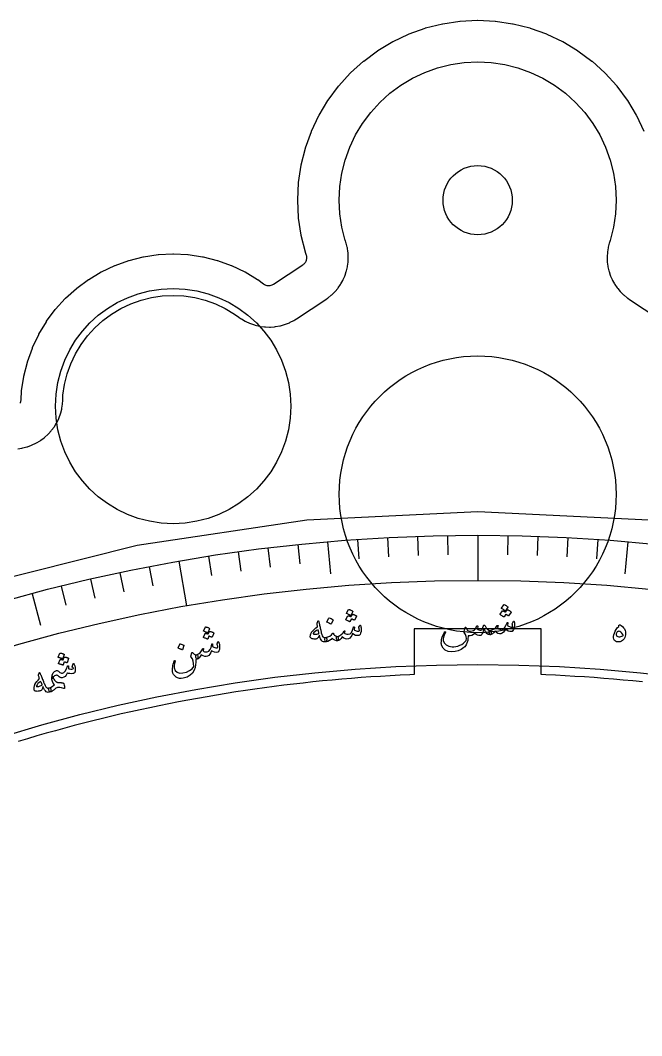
# Model space of a CAD drawing. Header units: millimetres. Extents: x -60 to 60, y -60 to 78.
# Drawn here: x -15.86 to 5.69, y 42.33 to 77.55 of the extents above; entities that cross this region are included whole.
import ezdxf

# ---------------------------------------------------------------- set-up
doc = ezdxf.new("R2010")
doc.units = ezdxf.units.MM
for name, color, linetype in [('CUT_INNER', 6, 'Continuous'), ('CUT_OUTER', 1, 'Continuous'), ('ENGRAVE', 7, 'Continuous'), ('ENGRAVE_FINE', 8, 'Continuous'), ('TEXT', 5, 'Continuous')]:
    doc.layers.add(name, color=color, linetype=linetype)

msp = doc.modelspace()

# ---------------------------------------------------------------- linework, layer by layer
at = {"layer": 'CUT_INNER'}
msp.add_lwpolyline([(5.7163, 54.6016), (5.3811, 54.6356), (5.0458, 54.6676), (4.7103, 54.6976), (4.3746, 54.7254), (4.0387, 54.7512), (3.7027, 54.775), (3.3665, 54.7967), (3.0302, 54.8163), (2.6938, 54.8339), (2.3573, 54.8494), (2.2, 54.8556), (2.2, 56.44), (-2.2, 56.44), (-2.2, 54.8556), (-2.3573, 54.8494), (-2.6938, 54.8339), (-3.0302, 54.8163), (-3.3665, 54.7967), (-3.7027, 54.775), (-4.0387, 54.7512), (-4.3746, 54.7254), (-4.7103, 54.6976), (-5.0458, 54.6676), (-5.3811, 54.6356), (-5.7163, 54.6016), (-6.0512, 54.5655), (-6.3859, 54.5273), (-6.7203, 54.4871), (-7.0545, 54.4449), (-7.3885, 54.4006), (-7.7221, 54.3542), (-8.0555, 54.3058), (-8.3886, 54.2553), (-8.7213, 54.2028), (-9.0537, 54.1483), (-9.3858, 54.0917), (-9.7175, 54.0331), (-10.0489, 53.9725), (-10.3799, 53.9098), (-10.7105, 53.8451), (-11.0406, 53.7784), (-11.3704, 53.7096), (-11.6998, 53.6388), (-12.0287, 53.566), (-12.3571, 53.4912), (-12.6851, 53.4144), (-13.0126, 53.3356), (-13.3396, 53.2547), (-13.6661, 53.1719), (-13.9921, 53.087), (-14.3176, 53.0002), (-14.6425, 52.9113), (-14.9669, 52.8205), (-15.2907, 52.7276), (-15.614, 52.6328), (-15.9366, 52.536)], dxfattribs=at)
for centre, radius in [((0, 71.3109), 1.2), ((-10.56, 64.1709), 4.08), ((0, 61.1109), 4.8)]:
    msp.add_circle(centre, radius, dxfattribs=at)
at = {"layer": 'CUT_OUTER'}
msp.add_lwpolyline([(-15.8707, 64.268), (-15.8568, 64.2939), (-15.8456, 64.3211), (-15.837, 64.3493), (-15.8313, 64.3782), (-15.8284, 64.4075), (-15.8149, 64.6811), (-15.8135, 64.6957), (-15.7396, 65.1937), (-15.7368, 65.2081), (-15.6144, 65.6965), (-15.6102, 65.7105), (-15.4406, 66.1845), (-15.4349, 66.1981), (-15.2197, 66.6532), (-15.2128, 66.6662), (-14.9539, 67.098), (-14.9458, 67.1102), (-14.6459, 67.5146), (-14.6365, 67.526), (-14.2985, 67.899), (-14.2881, 67.9094), (-13.9151, 68.2475), (-13.9037, 68.2568), (-13.4993, 68.5567), (-13.4871, 68.5649), (-13.0553, 68.8237), (-13.0423, 68.8306), (-12.5872, 69.0458), (-12.5736, 69.0515), (-12.0996, 69.2211), (-12.0856, 69.2253), (-11.5972, 69.3477), (-11.5828, 69.3505), (-11.0848, 69.4244), (-11.0702, 69.4258), (-10.5674, 69.4505), (-10.5526, 69.4505), (-10.0498, 69.4258), (-10.0352, 69.4244), (-9.5372, 69.3505), (-9.5228, 69.3477), (-9.0344, 69.2253), (-9.0204, 69.2211), (-8.5464, 69.0515), (-8.5328, 69.0458), (-8.0777, 68.8306), (-8.0647, 68.8237), (-7.6329, 68.5649), (-7.6207, 68.5567), (-7.4217, 68.4091), (-7.3963, 68.3922), (-7.3693, 68.378), (-7.341, 68.3665), (-7.3116, 68.358), (-7.2816, 68.3526), (-7.2511, 68.3502), (-7.2206, 68.3509), (-7.1903, 68.3548), (-7.1605, 68.3617), (-7.1316, 68.3715), (-7.1039, 68.3843), (-7.0776, 68.3998), (-6.061, 69.0719), (-6.038, 69.0887), (-6.0167, 69.1077), (-5.9973, 69.1285), (-5.98, 69.1511), (-5.9649, 69.1753), (-5.9521, 69.2008), (-5.9418, 69.2274), (-5.9341, 69.2548), (-5.9291, 69.2828), (-5.9267, 69.3112), (-5.927, 69.3397), (-5.93, 69.368), (-5.9357, 69.396), (-5.944, 69.4232), (-5.9688, 69.4926), (-5.9731, 69.5067), (-6.1183, 70.0864), (-6.1212, 70.1008), (-6.2089, 70.692), (-6.2103, 70.7066), (-6.2396, 71.3036), (-6.2396, 71.3183), (-6.2103, 71.9152), (-6.2089, 71.9298), (-6.1212, 72.521), (-6.1183, 72.5354), (-5.9731, 73.1151), (-5.9688, 73.1292), (-5.7675, 73.6919), (-5.7619, 73.7055), (-5.5063, 74.2458), (-5.4994, 74.2587), (-5.1922, 74.7713), (-5.184, 74.7836), (-4.828, 75.2636), (-4.8186, 75.275), (-4.4173, 75.7178), (-4.4069, 75.7282), (-3.9641, 76.1295), (-3.9527, 76.1389), (-3.4727, 76.4949), (-3.4604, 76.5031), (-2.9478, 76.8103), (-2.9349, 76.8172), (-2.3946, 77.0728), (-2.381, 77.0784), (-1.8183, 77.2797), (-1.8042, 77.284), (-1.2245, 77.4292), (-1.2101, 77.4321), (-0.6189, 77.5198), (-0.6043, 77.5212), (-0.0074, 77.5505), (0.0074, 77.5505), (0.6043, 77.5212), (0.6189, 77.5198), (1.2101, 77.4321), (1.2245, 77.4292), (1.8042, 77.284), (1.8183, 77.2797), (2.381, 77.0784), (2.3946, 77.0728), (2.9349, 76.8172), (2.9478, 76.8103), (3.4604, 76.5031), (3.4727, 76.4949), (3.9527, 76.1389), (3.9641, 76.1295), (4.4069, 75.7282), (4.4173, 75.7178), (4.8186, 75.275), (4.828, 75.2636), (5.184, 74.7836), (5.1922, 74.7713), (5.4994, 74.2587), (5.5063, 74.2458), (5.7619, 73.7055)], dxfattribs=at)
at = {"layer": 'ENGRAVE'}
for points in [[(-15.9429, 62.6924), (-15.8031, 62.7131), (-15.7742, 62.7188), (-15.6371, 62.7532), (-15.6089, 62.7617), (-15.4759, 62.8093), (-15.4487, 62.8206), (-15.3209, 62.881), (-15.295, 62.8949), (-15.1738, 62.9676), (-15.1493, 62.9839), (-15.0358, 63.0681), (-15.013, 63.0868), (-14.9083, 63.1817), (-14.8875, 63.2025), (-14.7926, 63.3072), (-14.7739, 63.33), (-14.6897, 63.4435), (-14.6734, 63.4679), (-14.6007, 63.5891), (-14.5869, 63.6151), (-14.5264, 63.7429), (-14.5152, 63.7701), (-14.4676, 63.9031), (-14.459, 63.9313), (-14.4247, 64.0684), (-14.4189, 64.0972), (-14.3982, 64.237), (-14.3953, 64.2663), (-14.3901, 64.3368), (-14.3798, 64.5471), (-14.3245, 64.9197), (-14.233, 65.2851), (-14.1061, 65.6397), (-13.945, 65.9803), (-13.7514, 66.3033), (-13.527, 66.6059), (-13.2741, 66.885), (-12.995, 67.1379), (-12.6924, 67.3623), (-12.3693, 67.556), (-12.0288, 67.717), (-11.6742, 67.8439), (-11.3088, 67.9354), (-10.9362, 67.9907), (-10.56, 68.0092), (-10.1838, 67.9907), (-9.8112, 67.9354), (-9.4458, 67.8439), (-9.0912, 67.717), (-8.7507, 67.556), (-8.4276, 67.3623), (-8.2795, 67.2525), (-8.2195, 67.2103), (-8.1941, 67.1934), (-8.0681, 67.1185), (-8.0411, 67.1043), (-7.9081, 67.0426), (-7.8798, 67.0311), (-7.7412, 66.9833), (-7.7118, 66.9748), (-7.5691, 66.9413), (-7.5391, 66.9358), (-7.3937, 66.917), (-7.3632, 66.9146), (-7.2167, 66.9106), (-7.1861, 66.9114), (-7.0399, 66.9223), (-7.0096, 66.9261), (-6.8653, 66.9519), (-6.8355, 66.9588), (-6.6946, 66.9991), (-6.6657, 67.009), (-6.5296, 67.0635), (-6.5018, 67.0762), (-6.3719, 67.1442), (-6.3456, 67.1598), (-6.2834, 67.1986), (-5.2669, 67.8707), (-5.2107, 67.9097), (-5.1877, 67.9266), (-5.0813, 68.0125), (-5.06, 68.0314), (-4.9622, 68.127), (-4.9428, 68.1479), (-4.8545, 68.2524), (-4.8372, 68.275), (-4.7592, 68.3874), (-4.7441, 68.4115), (-4.6772, 68.5308), (-4.6644, 68.5563), (-4.6091, 68.6814), (-4.5988, 68.7079), (-4.5556, 68.8377), (-4.5479, 68.8651), (-4.5171, 68.9984), (-4.5121, 69.0265), (-4.4941, 69.162), (-4.4917, 69.1904), (-4.4868, 69.3271), (-4.4871, 69.3556), (-4.4951, 69.4922), (-4.4981, 69.5205), (-4.519, 69.6557), (-4.5247, 69.6836), (-4.5584, 69.8162), (-4.5667, 69.8434), (-4.5882, 69.9083), (-4.5917, 69.918), (-4.7061, 70.3748), (-4.7752, 70.8406), (-4.7983, 71.3109), (-4.7752, 71.7812), (-4.7061, 72.247), (-4.5917, 72.7038), (-4.433, 73.1471), (-4.2317, 73.5728), (-3.9896, 73.9767), (-3.7091, 74.3549), (-3.3929, 74.7038), (-3.044, 75.02), (-2.6658, 75.3005), (-2.2619, 75.5426), (-1.8362, 75.7439), (-1.3929, 75.9026), (-0.9361, 76.017), (-0.4703, 76.0861), (0, 76.1092), (0.4703, 76.0861), (0.9361, 76.017), (1.3929, 75.9026), (1.8362, 75.7439), (2.2619, 75.5426), (2.6658, 75.3005), (3.044, 75.02), (3.3929, 74.7038), (3.7091, 74.3549), (3.9896, 73.9767), (4.2317, 73.5728), (4.433, 73.1471), (4.5917, 72.7038), (4.7061, 72.247), (4.7752, 71.7812), (4.7983, 71.3109), (4.7752, 70.8406), (4.7061, 70.3748), (4.5917, 69.918), (4.5882, 69.9083), (4.5667, 69.8434), (4.5584, 69.8162), (4.5247, 69.6836), (4.519, 69.6557), (4.4981, 69.5205), (4.4951, 69.4922), (4.4871, 69.3556), (4.4868, 69.3271), (4.4917, 69.1904), (4.4941, 69.162), (4.5121, 69.0265), (4.5171, 68.9984), (4.5479, 68.8651), (4.5556, 68.8377), (4.5988, 68.7079), (4.6091, 68.6814), (4.6644, 68.5563), (4.6772, 68.5308), (4.7441, 68.4115), (4.7592, 68.3874), (4.8372, 68.275), (4.8545, 68.2524), (4.9428, 68.1479), (4.9622, 68.127), (5.06, 68.0314), (5.0813, 68.0125), (5.1877, 67.9266), (5.2107, 67.9097), (5.2669, 67.8707), (6.2834, 67.1986)], [(5.93, 60.2087), (0, 60.5), (-5.93, 60.2087), (-11.803, 59.3375), (-17.5622, 57.8949)], [(0, 59.694), (0, 58.1232)], [(-5.2027, 59.4668), (-5.1049, 58.3491)], [(5.2027, 59.4668), (5.1049, 58.3491)], [(-10.3658, 58.7871), (-10.093, 57.2402)], [(-15.4499, 57.66), (-15.1595, 56.5762)]]:
    msp.add_lwpolyline(points, dxfattribs=at)
for radius in [59.694, 58.1232, 55.206]:
    msp.add_circle((0, 0), radius, dxfattribs=at)
at = {"layer": 'ENGRAVE_FINE'}
for points in [[(-4.164, 59.5486), (-4.1171, 58.877)], [(-3.1241, 59.6122), (-3.0889, 58.9399)], [(-2.0833, 59.6576), (-2.0598, 58.9848)], [(-1.0418, 59.6849), (-1.0301, 59.0118)], [(1.0418, 59.6849), (1.0301, 59.0118)], [(2.0833, 59.6576), (2.0598, 58.9848)], [(3.1241, 59.6122), (3.0889, 58.9399)], [(4.164, 59.5486), (4.1171, 58.877)], [(-7.2749, 59.249), (-7.1928, 58.5809)], [(-6.2397, 59.367), (-6.1694, 58.6975)], [(-9.3382, 58.9591), (-9.2329, 58.2942)], [(-8.3078, 59.1131), (-8.2141, 58.4464)], [(-11.3902, 58.5973), (-11.2617, 57.9364)], [(-13.4282, 58.164), (-13.2768, 57.5081)], [(-12.4111, 58.3895), (-12.2711, 57.7311)], [(-14.4413, 57.9208), (-14.2784, 57.2676)]]:
    msp.add_lwpolyline(points, dxfattribs=at)
at = {"layer": 'TEXT'}
for points in [[(-4.4754, 57.1123), (-4.4734, 57.1146), (-4.4706, 57.1161), (-4.4668, 57.1168), (-4.4621, 57.1167), (-4.4449, 57.1119), (-4.4283, 57.1063), (-4.4121, 57.1001), (-4.3963, 57.0932), (-4.381, 57.0855), (-4.3659, 57.077), (-4.3511, 57.0676), (-4.3365, 57.0574), (-4.3328, 57.0536), (-4.3309, 57.0498), (-4.3306, 57.0462), (-4.332, 57.0426), (-4.4034, 56.9092), (-4.4062, 56.9067), (-4.41, 56.9062), (-4.4148, 56.9077), (-4.4206, 56.9112), (-4.4256, 56.9142), (-4.4335, 56.9187), (-4.4442, 56.9246), (-4.4579, 56.9319), (-4.4746, 56.9407), (-4.4946, 56.9509), (-4.518, 56.9625), (-4.5446, 56.9755), (-4.5482, 56.9778), (-4.5501, 56.9802), (-4.5503, 56.9827), (-4.5488, 56.9853)], [(1.021, 57.1037), (1.0232, 57.1058), (1.0261, 57.107), (1.03, 57.1074), (1.0346, 57.1069), (1.0512, 57.1004), (1.0672, 57.0933), (1.0827, 57.0855), (1.0976, 57.0771), (1.1121, 57.0681), (1.1263, 57.0581), (1.1401, 57.0474), (1.1535, 57.0358), (1.1561, 57.0323), (1.1572, 57.0286), (1.1568, 57.0247), (1.1549, 57.0206), (1.0713, 56.8947), (1.0691, 56.8931), (1.0658, 56.8931), (1.0615, 56.8949), (1.0562, 56.8983), (1.0527, 56.9007), (1.0472, 56.9044), (1.0397, 56.9093), (1.0303, 56.9156), (1.0189, 56.923), (1.0055, 56.9316), (0.99, 56.9412), (0.9726, 56.9519), (0.912, 56.8589), (0.909, 56.8566), (0.9052, 56.8565), (0.9006, 56.8584), (0.8952, 56.8625), (0.8905, 56.8659), (0.8831, 56.8711), (0.8729, 56.878), (0.8601, 56.8865), (0.8443, 56.8969), (0.8254, 56.9089), (0.8033, 56.9226), (0.7781, 56.9381), (0.7755, 56.9406), (0.7743, 56.9432), (0.7747, 56.9457), (0.7765, 56.9482), (0.8611, 57.0678), (0.8633, 57.0698), (0.8663, 57.0711), (0.8701, 57.0714), (0.8747, 57.0709), (0.8865, 57.0664), (0.8981, 57.0615), (0.9096, 57.0564), (0.921, 57.0509), (0.9322, 57.045), (0.943, 57.0386), (0.9535, 57.0316), (0.9637, 57.0242)], [(0.9068, 57.2802), (0.909, 57.2823), (0.912, 57.2835), (0.9158, 57.2838), (0.9205, 57.2834), (0.9371, 57.2769), (0.9532, 57.2698), (0.9688, 57.2621), (0.9837, 57.2538), (0.9983, 57.2447), (1.0125, 57.2348), (1.0264, 57.2241), (1.0399, 57.2125), (1.0432, 57.2083), (1.0449, 57.2044), (1.0448, 57.2008), (1.043, 57.1973), (0.9594, 57.0712), (0.9564, 57.069), (0.9526, 57.0688), (0.948, 57.0708), (0.9426, 57.0749), (0.9378, 57.0783), (0.9304, 57.0835), (0.9203, 57.0904), (0.9074, 57.099), (0.8915, 57.1093), (0.8725, 57.1213), (0.8504, 57.1351), (0.8251, 57.1505), (0.8217, 57.1531), (0.8201, 57.1557), (0.8201, 57.1582), (0.8218, 57.1607)], [(-5.5374, 56.7072), (-5.5285, 56.7186), (-5.5209, 56.7206), (-5.5144, 56.7133), (-5.5092, 56.6965), (-5.507, 56.6863), (-5.5038, 56.6721), (-5.4997, 56.6541), (-5.4944, 56.6322), (-5.4883, 56.6061), (-5.4813, 56.5757), (-5.4735, 56.5409), (-5.4649, 56.5018), (-5.4564, 56.4634), (-5.4488, 56.429), (-5.4421, 56.3986), (-5.4363, 56.3723), (-5.4315, 56.35), (-5.4276, 56.332), (-5.4246, 56.3182), (-5.4226, 56.3087), (-5.4082, 56.2486), (-5.3913, 56.2025), (-5.3721, 56.1703), (-5.3503, 56.1521), (-5.3356, 56.1456), (-5.3183, 56.1421), (-5.2983, 56.1415), (-5.2756, 56.144), (-5.262, 56.1431), (-5.251, 56.1374), (-5.2428, 56.1271), (-5.2373, 56.1122), (-5.2342, 56.0938), (-5.233, 56.0751), (-5.234, 56.0559), (-5.237, 56.0364), (-5.2416, 56.0195), (-5.2472, 56.0068), (-5.2538, 55.9981), (-5.2615, 55.9936), (-5.305, 55.9899), (-5.3433, 55.9943), (-5.3762, 56.0067), (-5.4039, 56.0273), (-5.4285, 56.0589), (-5.4505, 56.1016), (-5.4698, 56.1552), (-5.4864, 56.2199), (-5.5061, 56.1776), (-5.527, 56.1438), (-5.5491, 56.1186), (-5.5724, 56.1018), (-5.592, 56.0947), (-5.6154, 56.0904), (-5.6427, 56.0888), (-5.6738, 56.09), (-5.7069, 56.094), (-5.7349, 56.0998), (-5.7579, 56.1073), (-5.7757, 56.1167), (-5.7907, 56.1289), (-5.8011, 56.1423), (-5.807, 56.1568), (-5.8084, 56.1723), (-5.8066, 56.1921), (-5.8022, 56.2143), (-5.7954, 56.2389), (-5.786, 56.2658), (-5.7753, 56.2929), (-5.7657, 56.3146), (-5.7573, 56.331), (-5.7499, 56.342), (-5.7077, 56.388), (-5.661, 56.4319), (-5.6098, 56.4737), (-5.554, 56.5134), (-5.5594, 56.5452), (-5.5637, 56.5727), (-5.5669, 56.5959), (-5.5691, 56.6148), (-5.5697, 56.6307), (-5.5683, 56.6452), (-5.5648, 56.6582), (-5.5592, 56.6697)], [(-5.1586, 56.8171), (-5.1567, 56.8194), (-5.1539, 56.8209), (-5.1501, 56.8216), (-5.1454, 56.8216), (-5.1115, 56.8114), (-5.0792, 56.7981), (-5.0485, 56.7817), (-5.0195, 56.7622), (-5.0166, 56.759), (-5.0151, 56.7558), (-5.0152, 56.7524), (-5.0166, 56.7489), (-5.0844, 56.6149), (-5.087, 56.6116), (-5.0908, 56.6105), (-5.0955, 56.6116), (-5.1013, 56.615), (-5.1064, 56.6179), (-5.1143, 56.6223), (-5.125, 56.628), (-5.1387, 56.6352), (-5.1555, 56.6438), (-5.1756, 56.6538), (-5.199, 56.6651), (-5.2257, 56.6778), (-5.2293, 56.68), (-5.2312, 56.6824), (-5.2314, 56.6849), (-5.23, 56.6875)], [(-4.3452, 56.9473), (-4.3432, 56.9496), (-4.3404, 56.9511), (-4.3366, 56.9518), (-4.3319, 56.9517), (-4.3148, 56.9468), (-4.2982, 56.9412), (-4.2821, 56.935), (-4.2664, 56.9281), (-4.2511, 56.9204), (-4.2361, 56.9118), (-4.2213, 56.9024), (-4.2068, 56.8921), (-4.2039, 56.8888), (-4.2025, 56.8853), (-4.2025, 56.8814), (-4.204, 56.8772), (-4.2755, 56.744), (-4.2775, 56.7421), (-4.2808, 56.7419), (-4.2853, 56.7432), (-4.2909, 56.7462), (-4.2946, 56.7482), (-4.3004, 56.7513), (-4.3083, 56.7556), (-4.3182, 56.7609), (-4.3303, 56.7672), (-4.3445, 56.7745), (-4.3607, 56.7826), (-4.3791, 56.7916), (-4.4307, 56.6933), (-4.4335, 56.6908), (-4.4372, 56.6903), (-4.442, 56.6918), (-4.4478, 56.6954), (-4.4528, 56.6983), (-4.4607, 56.7028), (-4.4714, 56.7086), (-4.485, 56.716), (-4.5017, 56.7248), (-4.5216, 56.735), (-4.5449, 56.7466), (-4.5715, 56.7596), (-4.5743, 56.7619), (-4.5757, 56.7643), (-4.5756, 56.7668), (-4.574, 56.7695), (-4.501, 56.8965), (-4.499, 56.8988), (-4.4962, 56.9003), (-4.4924, 56.901), (-4.4877, 56.9009), (-4.4756, 56.8975), (-4.4636, 56.8938), (-4.4516, 56.8897), (-4.4398, 56.8853), (-4.4281, 56.8805), (-4.4167, 56.8751), (-4.4056, 56.8692), (-4.3947, 56.8628)], [(1.2462, 56.7048), (1.2499, 56.7073), (1.2542, 56.7063), (1.259, 56.702), (1.2644, 56.6944), (1.2701, 56.6814), (1.2743, 56.6631), (1.2768, 56.6393), (1.2777, 56.6101), (1.2775, 56.577), (1.275, 56.5447), (1.2702, 56.5134), (1.2631, 56.4829), (1.2431, 56.4238), (1.2215, 56.3814), (1.1981, 56.3559), (1.1731, 56.3472), (1.1143, 56.3519), (1.0601, 56.3683), (1.0106, 56.3966), (0.9655, 56.4367), (0.9331, 56.3753), (0.8951, 56.3276), (0.8515, 56.2935), (0.8024, 56.2732), (0.7511, 56.2692), (0.6994, 56.2829), (0.6472, 56.3142), (0.5946, 56.363), (0.551, 56.3084), (0.5084, 56.2694), (0.4669, 56.2462), (0.4264, 56.2387), (0.4183, 56.2433), (0.4107, 56.2572), (0.4035, 56.2804), (0.3969, 56.3127), (0.3946, 56.3446), (0.3989, 56.3681), (0.4099, 56.3831), (0.4275, 56.3897), (0.5049, 56.4066), (0.5728, 56.44), (0.6313, 56.49), (0.6805, 56.5567), (0.6832, 56.5603), (0.6861, 56.5629), (0.6891, 56.5645), (0.6924, 56.5649), (0.6964, 56.5645), (0.6999, 56.5632), (0.703, 56.561), (0.7057, 56.5581), (0.7072, 56.549), (0.7033, 56.5338), (0.6942, 56.5123), (0.6797, 56.4845), (0.6979, 56.4628), (0.7265, 56.4466), (0.7654, 56.4359), (0.8147, 56.4307), (0.8763, 56.4427), (0.9307, 56.4839), (0.9779, 56.5543), (1.018, 56.654), (1.02, 56.6591), (1.0224, 56.6627), (1.0251, 56.6649), (1.0283, 56.6656), (1.033, 56.6651), (1.0371, 56.6637), (1.0405, 56.6616), (1.0433, 56.6586), (1.0453, 56.6543), (1.0465, 56.6501), (1.0469, 56.6459), (1.0464, 56.6417), (1.0283, 56.5716), (1.0476, 56.5538), (1.0709, 56.5381), (1.0982, 56.5243), (1.1295, 56.5126), (1.1601, 56.5047), (1.1834, 56.5027), (1.1995, 56.5064), (1.2085, 56.516), (1.2116, 56.5308), (1.2105, 56.552), (1.2051, 56.5796), (1.1954, 56.6136), (1.1974, 56.6231), (1.2065, 56.6415), (1.2228, 56.6687), (1.2462, 56.7048)], [(-9.2986, 56.3508), (-9.2969, 56.3532), (-9.2941, 56.355), (-9.2904, 56.356), (-9.2858, 56.3563), (-9.2683, 56.353), (-9.2513, 56.3488), (-9.2347, 56.344), (-9.2185, 56.3385), (-9.2026, 56.3322), (-9.1869, 56.325), (-9.1713, 56.3169), (-9.156, 56.3079), (-9.1528, 56.3049), (-9.1511, 56.3014), (-9.1508, 56.2976), (-9.1519, 56.2932), (-9.2114, 56.1543), (-9.2133, 56.1523), (-9.2166, 56.1518), (-9.2211, 56.1527), (-9.227, 56.1551), (-9.2308, 56.1569), (-9.2369, 56.1595), (-9.2451, 56.163), (-9.2555, 56.1675), (-9.2681, 56.1727), (-9.2828, 56.1787), (-9.2997, 56.1853), (-9.3188, 56.1927), (-9.3617, 56.0903), (-9.3642, 56.0876), (-9.3679, 56.0867), (-9.3728, 56.0878), (-9.3789, 56.0908), (-9.3841, 56.0934), (-9.3923, 56.0971), (-9.4035, 56.102), (-9.4177, 56.1082), (-9.4351, 56.1155), (-9.4559, 56.1239), (-9.4801, 56.1334), (-9.5077, 56.144), (-9.5107, 56.1461), (-9.5123, 56.1484), (-9.5124, 56.1509), (-9.511, 56.1537), (-9.4494, 56.2866), (-9.4476, 56.289), (-9.4449, 56.2908), (-9.4412, 56.2918), (-9.4366, 56.2922), (-9.4242, 56.2898), (-9.4119, 56.2871), (-9.3996, 56.2841), (-9.3874, 56.2808), (-9.3754, 56.277), (-9.3636, 56.2727), (-9.352, 56.2677), (-9.3406, 56.2622)], [(-9.4427, 56.5038), (-9.441, 56.5062), (-9.4383, 56.508), (-9.4346, 56.509), (-9.4299, 56.5094), (-9.4124, 56.506), (-9.3953, 56.5019), (-9.3786, 56.4972), (-9.3623, 56.4917), (-9.3464, 56.4854), (-9.3306, 56.4782), (-9.315, 56.4702), (-9.2996, 56.4612), (-9.2956, 56.4577), (-9.2933, 56.4542), (-9.2927, 56.4506), (-9.2938, 56.4469), (-9.3533, 56.3078), (-9.3558, 56.305), (-9.3596, 56.3042), (-9.3645, 56.3053), (-9.3706, 56.3083), (-9.3758, 56.3108), (-9.3841, 56.3145), (-9.3953, 56.3195), (-9.4095, 56.3256), (-9.427, 56.3329), (-9.4478, 56.3413), (-9.4721, 56.3509), (-9.4998, 56.3615), (-9.5035, 56.3634), (-9.5056, 56.3656), (-9.506, 56.3681), (-9.5048, 56.3709)], [(-5.5323, 56.4127), (-5.5909, 56.3859), (-5.6398, 56.3552), (-5.679, 56.3206), (-5.7084, 56.2821), (-5.7101, 56.2771), (-5.7096, 56.2727), (-5.7068, 56.269), (-5.7017, 56.2659), (-5.6835, 56.2602), (-5.6641, 56.2564), (-5.6433, 56.2546), (-5.6213, 56.2546), (-5.598, 56.2566), (-5.5734, 56.2604), (-5.5475, 56.2662), (-5.5204, 56.2739), (-5.5162, 56.2757), (-5.512, 56.2785), (-5.5076, 56.2824), (-5.5031, 56.2874), (-5.5055, 56.301), (-5.5082, 56.3151), (-5.5113, 56.3299), (-5.5147, 56.3453), (-5.5185, 56.3612), (-5.5228, 56.3778), (-5.5273, 56.3949), (-5.5323, 56.4127)], [(-4.0836, 56.5713), (-4.0801, 56.5741), (-4.0757, 56.5736), (-4.0705, 56.5698), (-4.0644, 56.5626), (-4.0575, 56.5503), (-4.0517, 56.5324), (-4.0469, 56.509), (-4.0433, 56.48), (-4.0404, 56.447), (-4.0399, 56.4147), (-4.0417, 56.383), (-4.0459, 56.352), (-4.0602, 56.2912), (-4.0778, 56.247), (-4.0986, 56.2194), (-4.1227, 56.2084), (-4.1817, 56.2075), (-4.2372, 56.2189), (-4.2892, 56.2424), (-4.3378, 56.2781), (-4.3643, 56.2139), (-4.3976, 56.1628), (-4.4378, 56.1248), (-4.4848, 56.0999), (-4.5355, 56.0912), (-4.5883, 56.0999), (-4.6432, 56.1262), (-4.7002, 56.1698), (-4.7384, 56.1114), (-4.7771, 56.0686), (-4.8163, 56.0416), (-4.8559, 56.0302), (-4.8644, 56.0341), (-4.8733, 56.0473), (-4.8826, 56.0696), (-4.8923, 56.1012), (-4.8976, 56.1327), (-4.8954, 56.1565), (-4.8859, 56.1725), (-4.869, 56.1807), (-4.7936, 56.2048), (-4.7291, 56.2444), (-4.6755, 56.2998), (-4.6328, 56.3707), (-4.6305, 56.3746), (-4.6278, 56.3775), (-4.6249, 56.3793), (-4.6217, 56.3801), (-4.6177, 56.38), (-4.6141, 56.379), (-4.6108, 56.3772), (-4.6078, 56.3745), (-4.6055, 56.3656), (-4.6079, 56.35), (-4.615, 56.3278), (-4.6269, 56.2988), (-4.6066, 56.2789), (-4.5766, 56.2655), (-4.5369, 56.2585), (-4.4874, 56.2579), (-4.4272, 56.2756), (-4.3769, 56.3218), (-4.3365, 56.3963), (-4.3059, 56.4993), (-4.3044, 56.5046), (-4.3024, 56.5084), (-4.2998, 56.5108), (-4.2968, 56.5118), (-4.292, 56.5117), (-4.2878, 56.5108), (-4.2842, 56.509), (-4.2812, 56.5062), (-4.2787, 56.5022), (-4.2772, 56.4981), (-4.2764, 56.494), (-4.2765, 56.4898), (-4.288, 56.4182), (-4.2671, 56.4023), (-4.2424, 56.3888), (-4.2139, 56.3777), (-4.1816, 56.369), (-4.1505, 56.364), (-4.127, 56.3642), (-4.1113, 56.3694), (-4.1034, 56.3798), (-4.1016, 56.3948), (-4.1047, 56.4159), (-4.1127, 56.4428), (-4.1255, 56.4758), (-4.1244, 56.4854), (-4.1171, 56.5046), (-4.1035, 56.5332), (-4.0836, 56.5713)], [(0.1972, 56.547), (0.2004, 56.5555), (0.2052, 56.5625), (0.2114, 56.5681), (0.2191, 56.5721), (0.229, 56.5736), (0.2388, 56.5699), (0.2483, 56.561), (0.2576, 56.5468), (0.2987, 56.4777), (0.3407, 56.4285), (0.3837, 56.3991), (0.4275, 56.3897), (0.4486, 56.3843), (0.4616, 56.3668), (0.4666, 56.3371), (0.4636, 56.2954), (0.4579, 56.2705), (0.4499, 56.2527), (0.4393, 56.2421), (0.4264, 56.2387), (0.3675, 56.2509), (0.3144, 56.2868), (0.267, 56.3463), (0.2252, 56.4295), (0.2218, 56.4369), (0.2181, 56.4391), (0.2142, 56.4361), (0.2101, 56.4278), (0.1904, 56.366), (0.1734, 56.3164), (0.1592, 56.2789), (0.1477, 56.2535), (0.1363, 56.2352), (0.1222, 56.2221), (0.1054, 56.2143), (0.0859, 56.2117), (0.0384, 56.2158), (-0.0075, 56.2298), (-0.0517, 56.2536), (-0.0944, 56.2872), (-0.1423, 56.2449), (-0.1977, 56.2173), (-0.2606, 56.2042), (-0.3311, 56.2057), (-0.3331, 56.1617), (-0.3364, 56.1201), (-0.3409, 56.0811), (-0.3467, 56.0446), (-0.3538, 56.0104), (-0.3621, 55.9786), (-0.3717, 55.9491), (-0.3825, 55.9218), (-0.4001, 55.8855), (-0.4218, 55.8523), (-0.4477, 55.8222), (-0.4777, 55.7952), (-0.5765, 55.7293), (-0.6791, 55.6824), (-0.7855, 55.6545), (-0.8958, 55.6457), (-1.0227, 55.6615), (-1.1241, 55.705), (-1.2003, 55.7763), (-1.2512, 55.8756), (-1.2592, 55.9107), (-1.262, 55.9529), (-1.2596, 56.0022), (-1.2519, 56.0585), (-1.2379, 56.1206), (-1.2164, 56.1873), (-1.1875, 56.2585), (-1.1511, 56.3342), (-1.1477, 56.3394), (-1.1441, 56.3432), (-1.1403, 56.3455), (-1.1362, 56.3463), (-1.1308, 56.3459), (-1.1262, 56.3444), (-1.1224, 56.3418), (-1.1194, 56.3382), (-1.1174, 56.334), (-1.1167, 56.3295), (-1.1172, 56.3247), (-1.119, 56.3198), (-1.1613, 56.2288), (-1.1886, 56.1526), (-1.2009, 56.0912), (-1.1984, 56.0446), (-1.1602, 55.9583), (-1.0948, 55.8931), (-1.0021, 55.8489), (-0.8822, 55.8255), (-0.823, 55.8241), (-0.76, 55.8315), (-0.6932, 55.8477), (-0.6226, 55.8727), (-0.5518, 55.9057), (-0.4914, 55.9445), (-0.4413, 55.9889), (-0.4016, 56.0392), (-0.3922, 56.1057), (-0.3996, 56.1743), (-0.424, 56.2448), (-0.4654, 56.3172), (-0.4696, 56.3255), (-0.4718, 56.3335), (-0.4722, 56.3414), (-0.4707, 56.3491), (-0.4333, 56.4886), (-0.4279, 56.5013), (-0.4217, 56.5072), (-0.4146, 56.5064), (-0.4066, 56.4989), (-0.3957, 56.4786), (-0.3853, 56.4563), (-0.3753, 56.4318), (-0.3657, 56.4052), (-0.3482, 56.3826), (-0.3128, 56.3699), (-0.2595, 56.3671), (-0.1882, 56.3742), (-0.1496, 56.3853), (-0.1159, 56.405), (-0.087, 56.4333), (-0.0628, 56.4701), (-0.0596, 56.4753), (-0.0566, 56.4808), (-0.0537, 56.4867), (-0.0511, 56.4928), (-0.0486, 56.4992), (-0.0461, 56.5056), (-0.0436, 56.5122), (-0.0411, 56.5188), (-0.036, 56.5314), (-0.0306, 56.5406), (-0.0251, 56.5465), (-0.0193, 56.549), (-0.0143, 56.5491), (-0.0092, 56.5478), (-0.0042, 56.545), (0.0008, 56.5407), (0.005, 56.5361), (0.0075, 56.531), (0.0084, 56.5252), (0.0075, 56.5188), (-0.0092, 56.4702), (-0.0113, 56.4554), (-0.0092, 56.4429), (-0.0029, 56.4327), (0.0075, 56.4249), (0.0405, 56.4099), (0.0741, 56.4017), (0.1083, 56.4005), (0.1431, 56.4062), (0.1546, 56.4169), (0.1675, 56.4439), (0.1817, 56.4873), (0.1972, 56.547)], [(4.9049, 56.5751), (4.9198, 56.5804), (4.9362, 56.5804), (4.954, 56.5749), (4.9732, 56.5641), (5.0201, 56.5265), (5.0588, 56.4849), (5.0892, 56.4394), (5.1114, 56.39), (5.1253, 56.3394), (5.1304, 56.2885), (5.1269, 56.2373), (5.1148, 56.1858), (5.097, 56.1395), (5.0745, 56.0989), (5.0474, 56.064), (5.0155, 56.0347), (4.9805, 56.0121), (4.9439, 55.9969), (4.9056, 55.9892), (4.8658, 55.989), (4.8144, 55.9972), (4.7735, 56.0154), (4.743, 56.0437), (4.723, 56.082), (4.7129, 56.1274), (4.7122, 56.1785), (4.7211, 56.2353), (4.7395, 56.2979), (4.7663, 56.3621), (4.8001, 56.4224), (4.8411, 56.4787), (4.8892, 56.531), (4.8909, 56.5335), (4.8923, 56.5379), (4.8935, 56.5442), (4.8944, 56.5524), (4.8957, 56.5614), (4.8979, 56.5681), (4.9009, 56.5727), (4.9049, 56.5751)], [(5.0321, 56.2017), (5.0399, 56.2099), (5.0419, 56.2211), (5.038, 56.2353), (5.0283, 56.2526), (4.9933, 56.2983), (4.9582, 56.3313), (4.9231, 56.3516), (4.8878, 56.3593), (4.8706, 56.3577), (4.8542, 56.35), (4.8385, 56.3361), (4.8235, 56.316), (4.811, 56.294), (4.8027, 56.2744), (4.7986, 56.2572), (4.7987, 56.2423), (4.808, 56.2143), (4.8264, 56.1932), (4.8537, 56.1792), (4.8901, 56.1721), (4.9308, 56.1712), (4.9681, 56.1758), (5.0019, 56.186), (5.0321, 56.2017)], [(-9.0052, 55.9991), (-9.0019, 56.0022), (-8.9976, 56.002), (-8.992, 55.9987), (-8.9853, 55.9921), (-8.9774, 55.9804), (-8.97, 55.9631), (-8.9632, 55.9402), (-8.9571, 55.9116), (-8.9513, 55.879), (-8.948, 55.8468), (-8.947, 55.8151), (-8.9485, 55.7839), (-8.9575, 55.7221), (-8.9711, 55.6765), (-8.9895, 55.6472), (-9.0126, 55.6341), (-9.0712, 55.6281), (-9.1274, 55.6345), (-9.1813, 55.6534), (-9.2328, 55.6848), (-9.2536, 55.6185), (-9.2824, 55.5647), (-9.3191, 55.5233), (-9.3638, 55.4944), (-9.4135, 55.4813), (-9.4669, 55.4854), (-9.5238, 55.5068), (-9.5844, 55.5453), (-9.6174, 55.4837), (-9.6522, 55.4377), (-9.6889, 55.4074), (-9.7274, 55.3927), (-9.7362, 55.3958), (-9.7462, 55.4081), (-9.7574, 55.4296), (-9.7698, 55.4602), (-9.7778, 55.4911), (-9.7778, 55.515), (-9.7697, 55.5318), (-9.7535, 55.5414), (-9.6805, 55.572), (-9.6197, 55.6171), (-9.5712, 55.6769), (-9.5348, 55.7513), (-9.5328, 55.7554), (-9.5305, 55.7585), (-9.5277, 55.7605), (-9.5246, 55.7616), (-9.5206, 55.7618), (-9.5169, 55.7612), (-9.5134, 55.7597), (-9.5103, 55.7572), (-9.5072, 55.7486), (-9.5082, 55.7329), (-9.5134, 55.7101), (-9.5226, 55.6802), (-9.5007, 55.6621), (-9.4697, 55.6514), (-9.4295, 55.6479), (-9.3801, 55.6516), (-9.3217, 55.6745), (-9.2756, 55.7249), (-9.2419, 55.8027), (-9.2204, 55.9079), (-9.2194, 55.9133), (-9.2177, 55.9173), (-9.2154, 55.9199), (-9.2124, 55.9212), (-9.2076, 55.9215), (-9.2034, 55.9209), (-9.1996, 55.9194), (-9.1963, 55.917), (-9.1936, 55.9132), (-9.1917, 55.9093), (-9.1906, 55.9052), (-9.1903, 55.901), (-9.1954, 55.8287), (-9.1733, 55.8147), (-9.1475, 55.8034), (-9.1181, 55.7948), (-9.0852, 55.789), (-9.0537, 55.7867), (-9.0304, 55.7889), (-9.0152, 55.7955), (-9.0082, 55.8065), (-9.0078, 55.8217), (-9.0127, 55.8424), (-9.023, 55.8685), (-9.0386, 55.9002), (-9.0384, 55.9099), (-9.0327, 55.9296), (-9.0217, 55.9594), (-9.0052, 55.9991)], [(-4.869, 56.1807), (-4.8554, 56.1776), (-4.8453, 56.1739), (-4.8388, 56.1697), (-4.8357, 56.1651), (-4.8338, 56.1576), (-4.8326, 56.1485), (-4.8321, 56.1376), (-4.8323, 56.1249), (-4.8352, 56.0842), (-4.8401, 56.0548), (-4.847, 56.0368), (-4.8559, 56.0302), (-4.9014, 56.0327), (-4.948, 56.0479), (-4.9957, 56.0758), (-5.0446, 56.1164), (-5.0838, 56.0716), (-5.133, 56.0363), (-5.1922, 56.0103), (-5.2615, 55.9936), (-5.2692, 55.9945), (-5.2758, 55.9986), (-5.2812, 56.006), (-5.2854, 56.0166), (-5.3054, 56.0856), (-5.3076, 56.0933), (-5.3078, 56.1018), (-5.3059, 56.1111), (-5.302, 56.1213), (-5.2972, 56.1293), (-5.2912, 56.1358), (-5.284, 56.1407), (-5.2756, 56.144), (-5.1926, 56.1644), (-5.1255, 56.1933), (-5.0743, 56.2308), (-5.0389, 56.2769), (-5.0348, 56.2832), (-5.0298, 56.2878), (-5.0237, 56.2909), (-5.0167, 56.2924), (-5.01, 56.292), (-5.0051, 56.2896), (-5.0018, 56.2852), (-5.0003, 56.2787), (-4.9996, 56.2724), (-4.9984, 56.2671), (-4.997, 56.2625), (-4.9952, 56.2589), (-4.9642, 56.2277), (-4.9328, 56.2042), (-4.9011, 56.1886), (-4.869, 56.1807)], [(-10.3316, 55.9164), (-10.3299, 55.9188), (-10.3272, 55.9206), (-10.3236, 55.9217), (-10.3189, 55.9221), (-10.2843, 55.9151), (-10.251, 55.9048), (-10.219, 55.8912), (-10.1884, 55.8744), (-10.1852, 55.8716), (-10.1835, 55.8685), (-10.1832, 55.8651), (-10.1844, 55.8615), (-10.2392, 55.7218), (-10.2416, 55.7183), (-10.2451, 55.7169), (-10.25, 55.7176), (-10.256, 55.7204), (-10.2613, 55.7229), (-10.2696, 55.7265), (-10.2808, 55.7312), (-10.295, 55.7371), (-10.3125, 55.7441), (-10.3333, 55.7522), (-10.3576, 55.7614), (-10.3853, 55.7716), (-10.3891, 55.7734), (-10.3912, 55.7756), (-10.3916, 55.7781), (-10.3904, 55.7809)], [(-14.4939, 55.597), (-14.4923, 55.5996), (-14.4898, 55.6015), (-14.4862, 55.6029), (-14.4815, 55.6037), (-14.4637, 55.6019), (-14.4463, 55.5994), (-14.4292, 55.5962), (-14.4125, 55.5922), (-14.396, 55.5873), (-14.3796, 55.5816), (-14.3633, 55.575), (-14.3471, 55.5675), (-14.3428, 55.5644), (-14.3402, 55.561), (-14.3393, 55.5575), (-14.3401, 55.5537), (-14.3871, 55.4098), (-14.3894, 55.4068), (-14.3931, 55.4056), (-14.3981, 55.4063), (-14.4044, 55.4087), (-14.4099, 55.4108), (-14.4185, 55.4138), (-14.4301, 55.4177), (-14.4449, 55.4225), (-14.4629, 55.4282), (-14.4845, 55.4347), (-14.5096, 55.442), (-14.5382, 55.4501), (-14.5421, 55.4517), (-14.5444, 55.4537), (-14.5451, 55.4561), (-14.544, 55.459)], [(-14.3363, 55.4576), (-14.3348, 55.4602), (-14.3322, 55.4621), (-14.3286, 55.4635), (-14.324, 55.4643), (-14.3063, 55.4624), (-14.2889, 55.4599), (-14.2718, 55.4566), (-14.2552, 55.4525), (-14.2387, 55.4477), (-14.2224, 55.4419), (-14.2062, 55.4352), (-14.1901, 55.4277), (-14.1866, 55.425), (-14.1846, 55.4217), (-14.1839, 55.4179), (-14.1847, 55.4134), (-14.2318, 55.2697), (-14.2335, 55.2675), (-14.2367, 55.2667), (-14.2413, 55.2672), (-14.2474, 55.2691), (-14.2514, 55.2705), (-14.2577, 55.2725), (-14.2662, 55.2753), (-14.277, 55.2788), (-14.29, 55.2829), (-14.3053, 55.2875), (-14.3227, 55.2927), (-14.3424, 55.2983), (-14.3762, 55.1924), (-14.3784, 55.1894), (-14.3821, 55.1883), (-14.3871, 55.1889), (-14.3934, 55.1914), (-14.3988, 55.1934), (-14.4074, 55.1964), (-14.419, 55.2003), (-14.4337, 55.2052), (-14.4517, 55.2108), (-14.4732, 55.2174), (-14.4982, 55.2247), (-14.5268, 55.2328), (-14.53, 55.2346), (-14.5317, 55.2367), (-14.5321, 55.2392), (-14.531, 55.2421), (-14.4812, 55.3801), (-14.4797, 55.3826), (-14.4771, 55.3846), (-14.4735, 55.386), (-14.4689, 55.3867), (-14.4563, 55.3855), (-14.4438, 55.384), (-14.4313, 55.3821), (-14.4188, 55.3799), (-14.4065, 55.3772), (-14.3943, 55.3739), (-14.3822, 55.37), (-14.3704, 55.3656)], [(-9.9156, 55.6116), (-9.9119, 55.6216), (-9.9064, 55.6268), (-9.8992, 55.6273), (-9.8904, 55.6229), (-9.8851, 55.6189), (-9.879, 55.6138), (-9.872, 55.6076), (-9.8642, 55.6003), (-9.8557, 55.5919), (-9.8466, 55.5825), (-9.8369, 55.5722), (-9.8266, 55.5609), (-9.8126, 55.5492), (-9.7957, 55.5421), (-9.776, 55.5395), (-9.7535, 55.5414), (-9.7377, 55.542), (-9.7248, 55.5375), (-9.7149, 55.5281), (-9.7079, 55.5136), (-9.7039, 55.4974), (-9.7023, 55.4793), (-9.7031, 55.4592), (-9.7064, 55.4372), (-9.7107, 55.4186), (-9.7156, 55.405), (-9.7212, 55.3963), (-9.7274, 55.3927), (-9.7783, 55.3837), (-9.7726, 55.2869), (-9.7795, 55.1918), (-9.7991, 55.0982), (-9.8312, 55.0062), (-9.8881, 54.9103), (-9.9699, 54.8328), (-10.0767, 54.7736), (-10.2086, 54.7325), (-10.2787, 54.7228), (-10.344, 54.7259), (-10.4043, 54.7418), (-10.4597, 54.7705), (-10.5065, 54.8093), (-10.5425, 54.855), (-10.5677, 54.9078), (-10.5819, 54.9675), (-10.5848, 55.0009), (-10.5846, 55.0377), (-10.5814, 55.078), (-10.5751, 55.1218), (-10.566, 55.1689), (-10.5542, 55.2195), (-10.5397, 55.2735), (-10.5225, 55.3308), (-10.5207, 55.3357), (-10.5182, 55.3393), (-10.515, 55.3419), (-10.5112, 55.3432), (-10.5058, 55.3438), (-10.5011, 55.3434), (-10.497, 55.3421), (-10.4936, 55.3397), (-10.4904, 55.3358), (-10.4889, 55.3308), (-10.4892, 55.3249), (-10.4912, 55.318), (-10.5123, 55.2392), (-10.525, 55.1745), (-10.5294, 55.124), (-10.5254, 55.0877), (-10.4864, 54.9955), (-10.4229, 54.936), (-10.3349, 54.909), (-10.2223, 54.9143), (-10.0969, 54.9466), (-9.9914, 54.9948), (-9.9057, 55.059), (-9.8398, 55.1393), (-9.8484, 55.2365), (-9.8663, 55.3233), (-9.8936, 55.3998), (-9.9304, 55.4657), (-9.9364, 55.4754), (-9.9407, 55.4831), (-9.9431, 55.4887), (-9.9436, 55.4923)], [(-14.7294, 54.7465), (-14.7358, 54.735), (-14.7411, 54.7269), (-14.7453, 54.722), (-14.7485, 54.7205), (-14.7585, 54.7233), (-14.7652, 54.7291), (-14.7685, 54.7379), (-14.7686, 54.7499), (-14.7508, 54.8411), (-14.7178, 54.913), (-14.6697, 54.9653), (-14.6065, 54.9982), (-14.5854, 55), (-14.5623, 54.993), (-14.5374, 54.9772), (-14.5106, 54.9525), (-14.4851, 54.9294), (-14.4579, 54.9147), (-14.4291, 54.9085), (-14.3985, 54.9108), (-14.3474, 54.9343), (-14.3012, 54.9817), (-14.2599, 55.0533), (-14.2233, 55.1488), (-14.2183, 55.1591), (-14.2123, 55.1651), (-14.2054, 55.1668), (-14.1976, 55.1641), (-14.19, 55.1573), (-14.1855, 55.1477), (-14.1843, 55.1354), (-14.1863, 55.1202), (-14.1894, 55.1055), (-14.1914, 55.0942), (-14.1924, 55.0865), (-14.1923, 55.0823), (-14.1875, 55.0708), (-14.1801, 55.0621), (-14.1699, 55.0562), (-14.1569, 55.0533), (-14.1115, 55.0493), (-14.0726, 55.0502), (-14.0402, 55.0562), (-14.0143, 55.0673), (-14.0118, 55.0735), (-14.018, 55.0836), (-14.0328, 55.0976), (-14.0561, 55.1155), (-14.0587, 55.1174), (-14.0602, 55.1196), (-14.0608, 55.1221), (-14.0603, 55.1248), (-14.0257, 55.2358), (-14.0237, 55.2381), (-14.0213, 55.2391), (-14.0186, 55.2386), (-14.0155, 55.2366), (-13.9869, 55.2067), (-13.967, 55.1641), (-13.956, 55.1089), (-13.9537, 55.0411), (-13.9543, 55.0226), (-13.9555, 55.0054), (-13.9572, 54.9894), (-13.9594, 54.9747), (-13.9623, 54.9614), (-13.9656, 54.9496), (-13.9696, 54.9392), (-13.9742, 54.9303), (-13.9851, 54.9158), (-14.0002, 54.9046), (-14.0193, 54.8967), (-14.0425, 54.8921), (-14.0964, 54.8886), (-14.1449, 54.89), (-14.1879, 54.8963), (-14.2254, 54.9074), (-14.2277, 54.9086), (-14.23, 54.9084), (-14.2323, 54.9066), (-14.2347, 54.9032), (-14.2654, 54.8414), (-14.3046, 54.7944), (-14.3524, 54.7623), (-14.4089, 54.745), (-14.4426, 54.7452), (-14.4771, 54.7565), (-14.5124, 54.7789), (-14.5484, 54.8123), (-14.5617, 54.8236), (-14.5757, 54.8315), (-14.5903, 54.836), (-14.6055, 54.837), (-14.6424, 54.8308), (-14.6743, 54.8173), (-14.7013, 54.7968), (-14.7232, 54.769), (-14.7267, 54.7622), (-14.7289, 54.7562), (-14.7298, 54.751), (-14.7294, 54.7465)], [(-15.2075, 54.91), (-15.2008, 54.9227), (-15.1936, 54.926), (-15.1859, 54.9199), (-15.1779, 54.9042), (-15.174, 54.8945), (-15.1684, 54.8812), (-15.1612, 54.8641), (-15.1523, 54.8434), (-15.1418, 54.8188), (-15.1297, 54.79), (-15.116, 54.7571), (-15.1008, 54.7201), (-15.0858, 54.6837), (-15.0724, 54.6511), (-15.0606, 54.6224), (-15.0503, 54.5974), (-15.0418, 54.5763), (-15.0348, 54.5592), (-15.0295, 54.5462), (-15.0259, 54.5371), (-15.0014, 54.4804), (-14.9768, 54.4379), (-14.9523, 54.4095), (-14.9278, 54.3953), (-14.9122, 54.3914), (-14.8945, 54.3909), (-14.8747, 54.3938), (-14.8528, 54.4001), (-14.8392, 54.4016), (-14.8275, 54.3979), (-14.8176, 54.3892), (-14.8096, 54.3754), (-14.8033, 54.3578), (-14.799, 54.3396), (-14.7966, 54.3205), (-14.7962, 54.3008), (-14.7979, 54.2834), (-14.8012, 54.2698), (-14.8062, 54.2602), (-14.813, 54.2544), (-14.8553, 54.2433), (-14.8937, 54.241), (-14.9283, 54.2476), (-14.9591, 54.2631), (-14.9888, 54.29), (-15.0178, 54.3283), (-15.046, 54.3778), (-15.0735, 54.4386), (-15.0856, 54.3936), (-15.1004, 54.3567), (-15.1178, 54.3281), (-15.1379, 54.3075), (-15.156, 54.2972), (-15.1783, 54.2889), (-15.2049, 54.2826), (-15.2357, 54.2784), (-15.269, 54.2767), (-15.2976, 54.2776), (-15.3215, 54.2811), (-15.3408, 54.2872), (-15.3576, 54.2967), (-15.3702, 54.3081), (-15.3785, 54.3213), (-15.3825, 54.3364), (-15.3841, 54.3563), (-15.3836, 54.3788), (-15.3811, 54.4042), (-15.3765, 54.4323), (-15.3706, 54.4609), (-15.3649, 54.484), (-15.3594, 54.5015), (-15.3541, 54.5136), (-15.3204, 54.5662), (-15.282, 54.6175), (-15.2387, 54.6675), (-15.1906, 54.7161), (-15.2013, 54.7466), (-15.2103, 54.7729), (-15.2175, 54.7952), (-15.2228, 54.8134), (-15.2262, 54.829), (-15.2273, 54.8435), (-15.226, 54.8569), (-15.2226, 54.8692)], [(-15.1518, 54.6207), (-15.205, 54.5842), (-15.2479, 54.5456), (-15.2805, 54.5048), (-15.3029, 54.4618), (-15.3037, 54.4565), (-15.3024, 54.4523), (-15.299, 54.4491), (-15.2935, 54.447), (-15.2746, 54.4445), (-15.2548, 54.4441), (-15.234, 54.4458), (-15.2123, 54.4497), (-15.1897, 54.4556), (-15.1662, 54.4636), (-15.1417, 54.4738), (-15.1162, 54.486), (-15.1125, 54.4885), (-15.1088, 54.492), (-15.1051, 54.4966), (-15.1016, 54.5023), (-15.1062, 54.5152), (-15.1113, 54.5287), (-15.1169, 54.5427), (-15.1229, 54.5573), (-15.1295, 54.5723), (-15.1364, 54.5879), (-15.1439, 54.604), (-15.1518, 54.6207)], [(-14.7199, 54.7439), (-14.7117, 54.7208), (-14.697, 54.6957), (-14.6759, 54.6687), (-14.6485, 54.6397), (-14.6369, 54.6293), (-14.6251, 54.6199), (-14.6134, 54.6113), (-14.6015, 54.6036), (-14.5895, 54.5968), (-14.5775, 54.5909), (-14.5653, 54.5859), (-14.5531, 54.5818), (-14.5477, 54.5806), (-14.5408, 54.5796), (-14.5325, 54.579), (-14.5228, 54.5786), (-14.5116, 54.5784), (-14.4989, 54.5782), (-14.4846, 54.5781), (-14.4689, 54.5781), (-14.4563, 54.578), (-14.4445, 54.5774), (-14.4334, 54.5766), (-14.4232, 54.5755), (-14.4135, 54.5741), (-14.4042, 54.5725), (-14.3953, 54.5707), (-14.3867, 54.5686), (-14.3727, 54.5642), (-14.3615, 54.5566), (-14.3531, 54.5459), (-14.3477, 54.5321), (-14.3387, 54.4917), (-14.3322, 54.4554), (-14.3284, 54.4232), (-14.3272, 54.3952), (-14.3278, 54.3837), (-14.3318, 54.3766), (-14.339, 54.3738), (-14.3496, 54.3754), (-14.4277, 54.3934), (-14.4903, 54.4045), (-14.5372, 54.4086), (-14.5685, 54.4057), (-14.5936, 54.3964), (-14.6223, 54.3809), (-14.6546, 54.3591), (-14.6903, 54.3313), (-14.7082, 54.3166), (-14.7253, 54.3033), (-14.7416, 54.2914), (-14.7571, 54.281), (-14.7719, 54.272), (-14.7861, 54.2646), (-14.7998, 54.2587), (-14.813, 54.2544), (-14.8228, 54.2542), (-14.8327, 54.2586), (-14.8429, 54.2678), (-14.8533, 54.2817), (-14.8629, 54.299), (-14.8703, 54.3166), (-14.8753, 54.3347), (-14.8781, 54.3532), (-14.8777, 54.3701), (-14.8734, 54.3836), (-14.8651, 54.3936), (-14.8528, 54.4001), (-14.7937, 54.4245), (-14.7442, 54.4505), (-14.7042, 54.4783), (-14.6738, 54.5078), (-14.7166, 54.5612), (-14.7465, 54.6194), (-14.7633, 54.6824), (-14.767, 54.7503), (-14.7573, 54.7928), (-14.7462, 54.8059), (-14.7338, 54.7896), (-14.7199, 54.7439)]]:
    msp.add_lwpolyline(points, close=True, dxfattribs=at)

doc.saveas('drawing.dxf')
